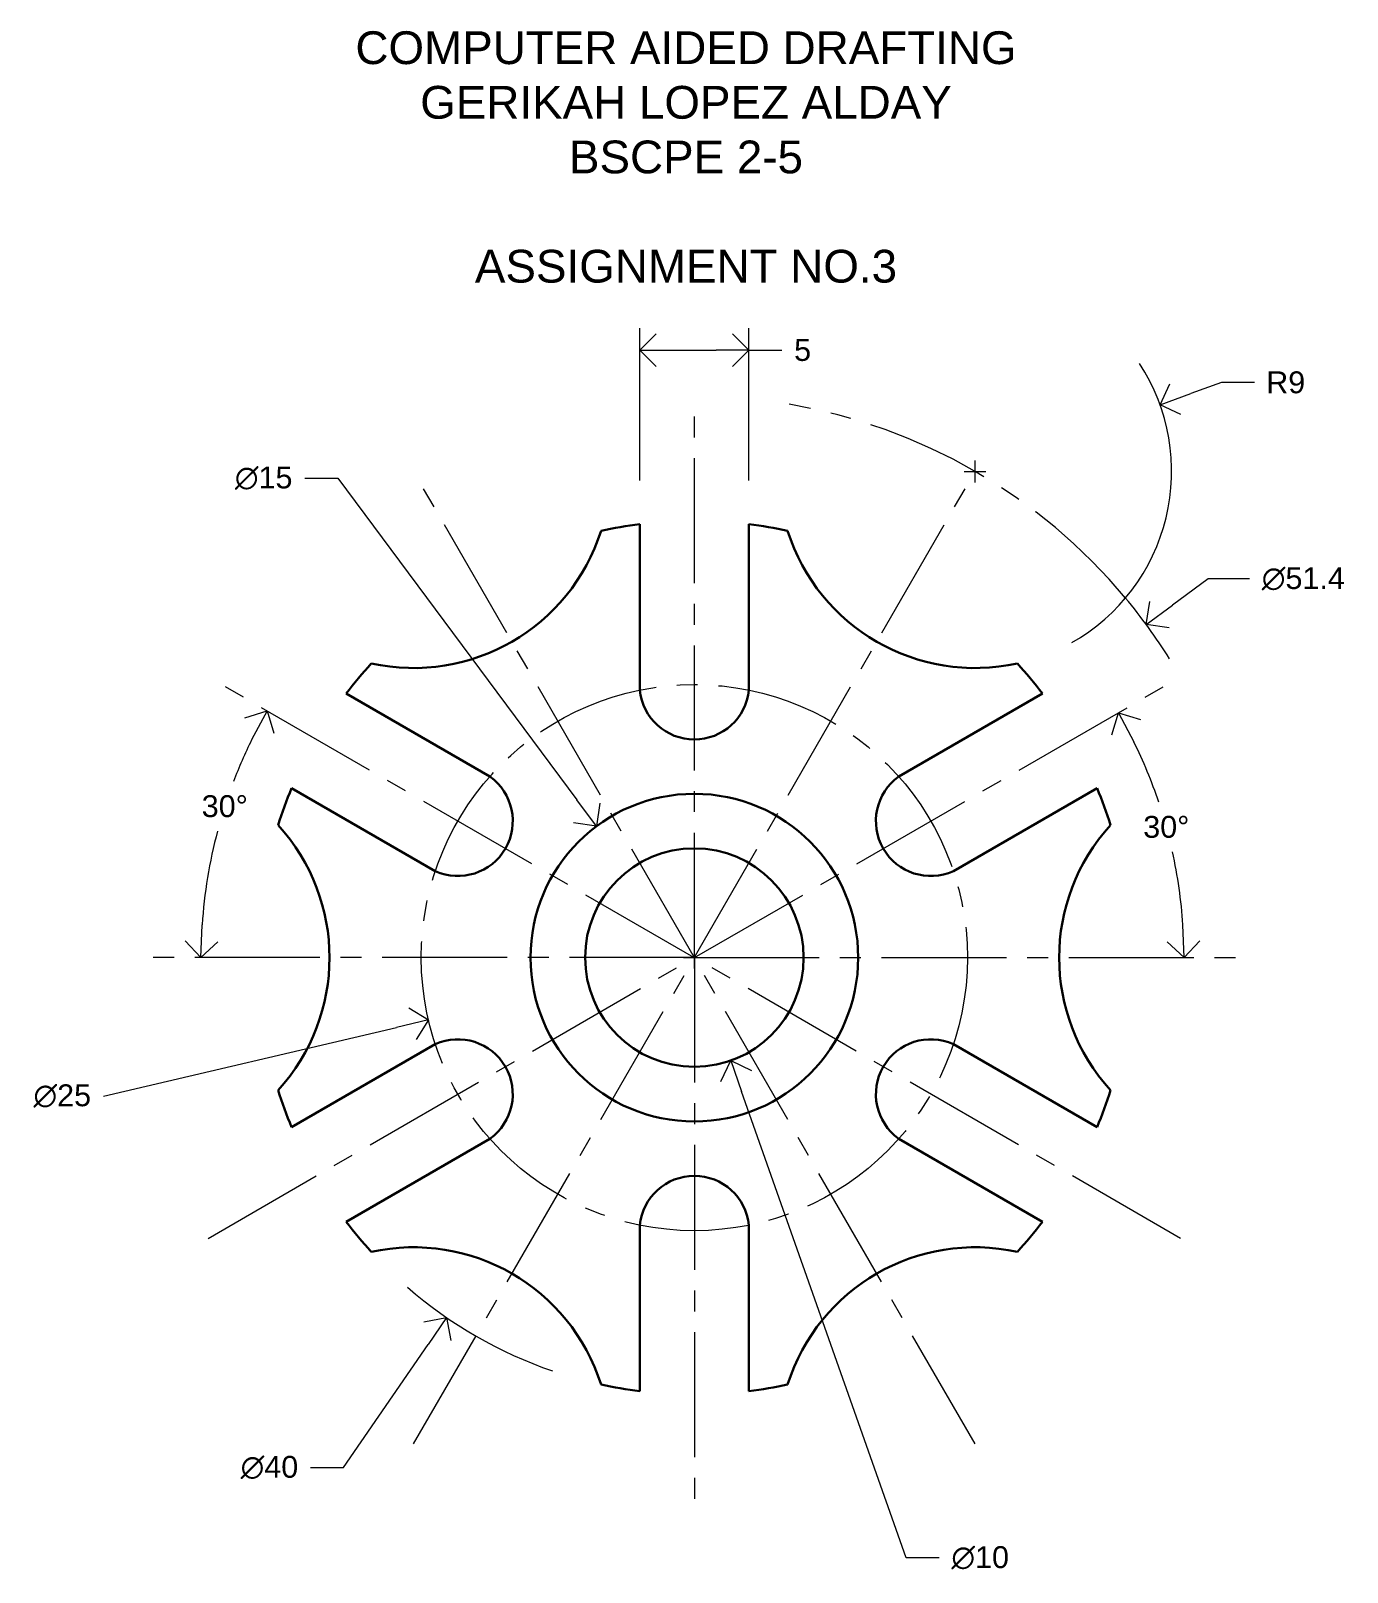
# Model space of a CAD drawing. Header units: millimetres. Extents: x 2850.6 to 2910.9, y 1607.4 to 1677.9.
import ezdxf

# ---------------------------------------------------------------- set-up
doc = ezdxf.new("R2010")
doc.units = ezdxf.units.MM
doc.linetypes.add('CENTER2', pattern=[28.575, 19.05, -3.175, 3.175, -3.175])
for name, color, linetype, lineweight in [('dimension', 70, 'Continuous', 13), ('guide lines', 160, 'CENTER2', 13), ('object line', 7, 'Continuous', 30), ('title block', 7, 'Continuous', 13)]:
    doc.layers.add(name, color=color, linetype=linetype, lineweight=lineweight)
doc.styles.get("Standard").update_dxf_attribs({"font": 'arial.ttf'})
doc.dimstyles.new('ISO-25', dxfattribs={"dimtxt": 1, "dimasz": 1.5, "dimexe": 1, "dimexo": 2, "dimtad": 0, "dimtih": 1, "dimtoh": 1, "dimdec": 1, "dimdsep": 46, "dimtxsty": 'Standard', "dimblk": 'OPEN90', "dimcen": 0.5, "dimadec": 0, "dimazin": 0, "dimtfac": 1, "dimtdec": 1, "dimtofl": 0, "dimtmove": 0, "dimatfit": 3, "dimldrblk": 'OPEN90', "dimfxl": 1, "dimlwd": 13, "dimlwe": 13, "dimarcsym": 0})

# ---------------------------------------------------------------- blocks, each defined once
blk = doc.blocks.new('*U23')
at = {"layer": 'object line', "ltscale": 0.5}
blk.add_arc((0, 1.383), 2.513, 185.76846, 354.23154, dxfattribs=at)
blk = doc.blocks.new('*U24')
at = {"layer": 'object line', "color": 0, "linetype": 'ByBlock', "lineweight": -2, "transparency": 16777216}
blk.add_blockref('*U23', (2880.993, 1646.623), dxfattribs=at)
for p, rotation in [((2871.365, 1641.064), 60.00000000000001), ((2890.62, 1641.064), 300.0000000000001), ((2871.365, 1629.947), 120), ((2890.62, 1629.947), 240), ((2880.993, 1624.388), 180)]:
    blk.add_blockref('*U23', p, dxfattribs=dict(at, rotation=rotation))
blk = doc.blocks.new('_Open90')
at = {"color": 0, "linetype": 'ByBlock', "lineweight": -2}
for p, q in [((-0.5, 0.5), (0, 0)), ((0, 0), (-1, 0)), ((0, 0), (-0.5, -0.5))]:
    blk.add_line(p, q, dxfattribs=at)
blk = doc.blocks.new('*D25')
at = {"layer": 'Defpoints', "color": 0, "ltscale": 0.5, "transparency": 16777216}
for p in [(2883.493, 1663.313), (2878.493, 1655.349), (2883.493, 1655.349)]:
    blk.add_point(p, dxfattribs=at)
at = {"layer": 'dimension', "color": 0, "linetype": 'Continuous', "lineweight": 13, "ltscale": 0.5, "transparency": 16777216}
for p, q in [((2878.493, 1657.349), (2878.493, 1664.313)), ((2883.493, 1657.349), (2883.493, 1664.313)), ((2879.993, 1663.313), (2881.993, 1663.313)), ((2883.493, 1663.313), (2884.993, 1663.313))]:
    blk.add_line(p, q, dxfattribs=at)
at = {"layer": 'dimension', "color": 0, "lineweight": 13, "ltscale": 0.5, "transparency": 16777216, "xscale": 1.5, "yscale": 1.5, "zscale": 1.5, "rotation": 180}
blk.add_blockref('_Open90', (2878.493, 1663.313), dxfattribs=at)
at = {"layer": 'dimension', "color": 0, "lineweight": 13, "ltscale": 0.5, "transparency": 16777216, "xscale": 1.5, "yscale": 1.5, "zscale": 1.5}
blk.add_blockref('_Open90', (2883.493, 1663.313), dxfattribs=at)
at = {"layer": 'dimension', "color": 0, "ltscale": 0.5, "transparency": 16777216, "insert": (2885.949, 1663.313), "char_height": 1, "attachment_point": 5}
blk.add_mtext('5', dxfattribs=at)
blk = doc.blocks.new('*D26')
at = {"layer": 'Defpoints', "color": 0, "ltscale": 0.5, "transparency": 16777216}
for p in [(2903.249, 1648.356), (2903.069, 1639.398), (2880.993, 1635.506), (2906.693, 1635.506), (2858.736, 1622.656)]:
    blk.add_point(p, dxfattribs=at)
at = {"layer": 'dimension', "color": 0, "linetype": 'Continuous', "lineweight": 13, "ltscale": 0.5, "transparency": 16777216}
for start, end in [(18.50811, 26.16541), (3.83459, 12.47975)]:
    blk.add_arc((2880.993, 1635.506), 22.417, start, end, dxfattribs=at)
at = {"layer": 'dimension', "color": 0, "lineweight": 13, "ltscale": 0.5, "transparency": 16777216, "xscale": 1.5, "yscale": 1.5, "zscale": 1.5}
for p, rotation in [((2900.406, 1646.714), 118.0827045150128), ((2903.409, 1635.506), 271.9172954849871)]:
    blk.add_blockref('_Open90', p, dxfattribs=dict(at, rotation=rotation))
at = {"layer": 'dimension', "color": 0, "ltscale": 0.5, "transparency": 16777216, "insert": (2902.597, 1641.486), "char_height": 1, "attachment_point": 5}
blk.add_mtext('30°', dxfattribs=at)
blk = doc.blocks.new('*D27')
at = {"layer": 'Defpoints', "color": 0, "ltscale": 0.5, "transparency": 16777216}
for p in [(2858.736, 1648.356), (2858.753, 1639.427), (2855.293, 1635.506), (2880.993, 1635.506), (2903.249, 1622.656)]:
    blk.add_point(p, dxfattribs=at)
at = {"layer": 'dimension', "color": 0, "linetype": 'Continuous', "lineweight": 13, "ltscale": 0.5, "transparency": 16777216}
for start, end in [(153.80637, 159.07743), (165.13709, 176.19363)]:
    blk.add_arc((2880.993, 1635.506), 22.583, start, end, dxfattribs=at)
at = {"layer": 'dimension', "color": 0, "lineweight": 13, "ltscale": 0.5, "transparency": 16777216, "xscale": 1.5, "yscale": 1.5, "zscale": 1.5}
for p, rotation in [((2861.435, 1646.797), 61.90318601166181), ((2858.409, 1635.506), 268.0968139883382)]:
    blk.add_blockref('_Open90', p, dxfattribs=dict(at, rotation=rotation))
at = {"layer": 'dimension', "color": 0, "ltscale": 0.5, "transparency": 16777216, "insert": (2859.499, 1642.434), "char_height": 1, "attachment_point": 5}
blk.add_mtext('30°', dxfattribs=at)
blk = doc.blocks.new('*D28')
at = {"layer": 'Defpoints', "color": 0, "ltscale": 0.5, "transparency": 16777216}
for p in [(2876.516, 1641.523), (2885.469, 1629.488)]:
    blk.add_point(p, dxfattribs=at)
at = {"layer": 'dimension', "color": 0, "linetype": 'Continuous', "lineweight": 13, "ltscale": 0.5, "transparency": 16777216}
for p, q in [((2863.168, 1657.453), (2864.668, 1657.453)), ((2864.668, 1657.453), (2875.621, 1642.727))]:
    blk.add_line(p, q, dxfattribs=at)
at = {"layer": 'dimension', "color": 0, "lineweight": 13, "ltscale": 0.5, "transparency": 16777216}
for p, q in [((2880.493, 1635.506), (2881.493, 1635.506)), ((2880.993, 1635.006), (2880.993, 1636.006))]:
    blk.add_line(p, q, dxfattribs=at)
at = {"layer": 'dimension', "color": 0, "lineweight": 13, "ltscale": 0.5, "transparency": 16777216, "xscale": 1.5, "yscale": 1.5, "zscale": 1.5, "rotation": 306.6416634813749}
blk.add_blockref('_Open90', (2876.516, 1641.523), dxfattribs=at)
at = {"layer": 'dimension', "color": 0, "ltscale": 0.5, "transparency": 16777216, "insert": (2861.279, 1657.453), "char_height": 1, "attachment_point": 5}
blk.add_mtext('∅15', dxfattribs=at)
blk = doc.blocks.new('*D29')
at = {"layer": 'Defpoints', "color": 0, "ltscale": 0.5, "transparency": 16777216}
for p in [(2879.327, 1640.22), (2882.658, 1630.791)]:
    blk.add_point(p, dxfattribs=at)
at = {"layer": 'dimension', "color": 0, "lineweight": 13, "ltscale": 0.5, "transparency": 16777216}
for p, q in [((2880.493, 1635.506), (2881.493, 1635.506)), ((2880.993, 1635.006), (2880.993, 1636.006))]:
    blk.add_line(p, q, dxfattribs=at)
at = {"layer": 'dimension', "color": 0, "linetype": 'Continuous', "lineweight": 13, "ltscale": 0.5, "transparency": 16777216}
for p, q in [((2890.695, 1608.033), (2883.157, 1629.377)), ((2892.195, 1608.033), (2890.695, 1608.033))]:
    blk.add_line(p, q, dxfattribs=at)
at = {"layer": 'dimension', "color": 0, "lineweight": 13, "ltscale": 0.5, "transparency": 16777216, "xscale": 1.5, "yscale": 1.5, "zscale": 1.5, "rotation": 109.4515729538291}
blk.add_blockref('_Open90', (2882.658, 1630.791), dxfattribs=at)
at = {"layer": 'dimension', "color": 0, "ltscale": 0.5, "transparency": 16777216, "insert": (2894.078, 1608.033), "char_height": 1, "attachment_point": 5}
blk.add_mtext('∅10', dxfattribs=at)
blk = doc.blocks.new('*D30')
at = {"layer": 'Defpoints', "color": 0, "ltscale": 0.5, "transparency": 16777216}
for p in [(2892.333, 1651.98), (2869.652, 1619.031)]:
    blk.add_point(p, dxfattribs=at)
at = {"layer": 'dimension', "color": 0, "lineweight": 13, "ltscale": 0.5, "transparency": 16777216}
for p, q in [((2880.493, 1635.506), (2881.493, 1635.506)), ((2880.993, 1635.006), (2880.993, 1636.006))]:
    blk.add_line(p, q, dxfattribs=at)
at = {"layer": 'dimension', "color": 0, "linetype": 'Continuous', "lineweight": 13, "ltscale": 0.5, "transparency": 16777216}
for p, q in [((2864.926, 1612.166), (2868.802, 1617.796)), ((2863.426, 1612.166), (2864.926, 1612.166))]:
    blk.add_line(p, q, dxfattribs=at)
at = {"layer": 'dimension', "color": 0, "lineweight": 13, "ltscale": 0.5, "transparency": 16777216, "xscale": 1.5, "yscale": 1.5, "zscale": 1.5, "rotation": 55.45808843049836}
blk.add_blockref('_Open90', (2869.652, 1619.031), dxfattribs=at)
at = {"layer": 'dimension', "color": 0, "ltscale": 0.5, "transparency": 16777216, "insert": (2861.543, 1612.166), "char_height": 1, "attachment_point": 5}
blk.add_mtext('∅40', dxfattribs=at)
blk = doc.blocks.new('*D31')
at = {"layer": 'Defpoints', "color": 0, "ltscale": 0.5, "transparency": 16777216}
for p in [(2893.163, 1638.356), (2868.822, 1632.655)]:
    blk.add_point(p, dxfattribs=at)
at = {"layer": 'dimension', "color": 0, "lineweight": 13, "ltscale": 0.5, "transparency": 16777216}
for p, q in [((2880.493, 1635.506), (2881.493, 1635.506)), ((2880.993, 1635.006), (2880.993, 1636.006))]:
    blk.add_line(p, q, dxfattribs=at)
at = {"layer": 'dimension', "color": 0, "linetype": 'Continuous', "lineweight": 13, "ltscale": 0.5, "transparency": 16777216}
blk.add_line((2853.949, 1629.172), (2867.361, 1632.313), dxfattribs=at)
at = {"layer": 'dimension', "color": 0, "lineweight": 13, "ltscale": 0.5, "transparency": 16777216, "xscale": 1.5, "yscale": 1.5, "zscale": 1.5, "rotation": 13.18127097008087}
blk.add_blockref('_Open90', (2868.822, 1632.655), dxfattribs=at)
at = {"layer": 'dimension', "color": 0, "ltscale": 0.5, "transparency": 16777216, "insert": (2852.06, 1629.172), "char_height": 1, "attachment_point": 5}
blk.add_mtext('∅25', dxfattribs=at)
blk = doc.blocks.new('*D32')
at = {"layer": 'Defpoints', "color": 0, "ltscale": 0.5, "transparency": 16777216}
for p in [(2902.309, 1660.816), (2893.843, 1657.762)]:
    blk.add_point(p, dxfattribs=at)
at = {"layer": 'dimension', "color": 0, "linetype": 'Continuous', "lineweight": 13, "ltscale": 0.5, "transparency": 16777216}
for p, q in [((2905.131, 1661.833), (2903.72, 1661.325)), ((2906.631, 1661.833), (2905.131, 1661.833))]:
    blk.add_line(p, q, dxfattribs=at)
at = {"layer": 'dimension', "color": 0, "lineweight": 13, "ltscale": 0.5, "transparency": 16777216}
for p, q in [((2893.843, 1657.262), (2893.843, 1658.262)), ((2893.343, 1657.762), (2894.343, 1657.762))]:
    blk.add_line(p, q, dxfattribs=at)
at = {"layer": 'dimension', "color": 0, "lineweight": 13, "ltscale": 0.5, "transparency": 16777216, "xscale": 1.5, "yscale": 1.5, "zscale": 1.5, "rotation": 199.8314417830296}
blk.add_blockref('_Open90', (2902.309, 1660.816), dxfattribs=at)
at = {"layer": 'dimension', "color": 0, "ltscale": 0.5, "transparency": 16777216, "insert": (2908.063, 1661.833), "char_height": 1, "attachment_point": 5}
blk.add_mtext('R9', dxfattribs=at)
blk = doc.blocks.new('*D33')
at = {"layer": 'Defpoints', "color": 0, "ltscale": 0.5, "transparency": 16777216}
for p in [(2901.678, 1650.757), (2860.313, 1620.259)]:
    blk.add_point(p, dxfattribs=at)
at = {"layer": 'dimension', "color": 0, "linetype": 'Continuous', "lineweight": 13, "ltscale": 0.5, "transparency": 16777216}
for p, q in [((2904.512, 1652.846), (2902.886, 1651.647)), ((2906.403, 1652.846), (2904.512, 1652.846))]:
    blk.add_line(p, q, dxfattribs=at)
at = {"layer": 'dimension', "color": 0, "lineweight": 13, "ltscale": 0.5, "transparency": 16777216}
for p, q in [((2880.496, 1635.508), (2881.496, 1635.508)), ((2880.996, 1635.008), (2880.996, 1636.008))]:
    blk.add_line(p, q, dxfattribs=at)
at = {"layer": 'dimension', "color": 0, "lineweight": 13, "ltscale": 0.5, "transparency": 16777216, "xscale": 1.5, "yscale": 1.5, "zscale": 1.5, "rotation": 216.400509086123}
blk.add_blockref('_Open90', (2901.678, 1650.757), dxfattribs=at)
at = {"layer": 'dimension', "color": 0, "ltscale": 0.5, "transparency": 16777216, "insert": (2908.869, 1652.846), "char_height": 1, "attachment_point": 5}
blk.add_mtext('∅51.4', dxfattribs=at)

msp = doc.modelspace()

# ---------------------------------------------------------------- linework, layer by layer
at = {"layer": 'dimension', "ltscale": 0.5}
for centre, radius, start, end in [((2893.843, 1657.762), 9, 299.46036, 33.24816), ((2880.996, 1635.508), 25.696, 32.17178, 39.83192), ((2880.993, 1635.506), 20, 228.98405, 251.06798)]:
    msp.add_arc(centre, radius, start, end, dxfattribs=at)
at = {"layer": 'guide lines', "ltscale": 0.3}
for p, q in [((2880.993, 1635.506), (2880.993, 1661.206)), ((2868.143, 1613.249), (2893.843, 1657.762)), ((2893.843, 1613.249), (2868.143, 1657.762)), ((2858.736, 1622.656), (2903.249, 1648.356)), ((2903.249, 1622.656), (2858.736, 1648.356)), ((2880.993, 1635.506), (2855.293, 1635.506)), ((2880.993, 1635.506), (2880.993, 1609.806)), ((2880.993, 1635.506), (2906.693, 1635.506))]:
    msp.add_line(p, q, dxfattribs=at)
msp.add_circle((2880.993, 1635.506), 12.5, dxfattribs=at)
msp.add_arc((2880.993, 1635.506), 25.7, 39.83136, 80.27114, dxfattribs=at)
at = {"layer": 'object line', "ltscale": 0.5}
for p, q in [((2878.493, 1655.349), (2878.493, 1647.753)), ((2883.493, 1655.349), (2883.493, 1647.753)), ((2865.058, 1647.592), (2871.636, 1643.794)), ((2896.927, 1647.592), (2890.349, 1643.794)), ((2862.558, 1643.262), (2869.136, 1639.464)), ((2899.427, 1643.262), (2892.849, 1639.464)), ((2862.558, 1627.749), (2869.136, 1631.547)), ((2899.427, 1627.749), (2892.849, 1631.547)), ((2865.058, 1623.419), (2871.636, 1627.217)), ((2896.927, 1623.419), (2890.349, 1627.217)), ((2878.493, 1615.662), (2878.493, 1623.258)), ((2883.493, 1615.662), (2883.493, 1623.258))]:
    msp.add_line(p, q, dxfattribs=at)
for radius in [7.5, 5]:
    msp.add_circle((2880.993, 1635.506), radius, dxfattribs=at)
for centre, radius, start, end in [((2880.993, 1635.506), 20, 97.18074, 102.32825), ((2880.993, 1635.506), 20, 77.67175, 82.81926), ((2868.143, 1657.762), 9, 257.57807, 342.42193), ((2893.843, 1657.762), 9, 197.57806, 282.42193), ((2880.993, 1635.506), 20, 137.67175, 142.81926), ((2880.993, 1635.506), 20, 37.18074, 42.32825), ((2880.993, 1635.506), 20, 157.18074, 162.32825), ((2880.993, 1635.506), 20, 17.67175, 22.81926), ((2855.293, 1635.506), 9, 317.57807, 42.42193), ((2906.693, 1635.506), 9, 137.57807, 222.42193), ((2880.993, 1635.506), 20, 197.67175, 202.81926), ((2880.993, 1635.506), 20, 337.18074, 342.32825), ((2880.993, 1635.506), 20, 217.18074, 222.32825), ((2880.993, 1635.506), 20, 317.67175, 322.81926), ((2868.143, 1613.249), 9, 17.57807, 102.42193), ((2893.843, 1613.249), 9, 77.57807, 162.42193), ((2880.993, 1635.506), 20, 257.67175, 262.81926), ((2880.993, 1635.506), 20, 277.18074, 282.32825)]:
    msp.add_arc(centre, radius, start, end, dxfattribs=at)

# ---------------------------------------------------------------- block references
at = {"layer": 'object line'}
msp.add_blockref('*U24', (0, 0), dxfattribs=at)

# ---------------------------------------------------------------- texts
at = {"layer": 'title block', "ltscale": 0.5, "insert": (2855.8, 1677.907), "char_height": 1.5, "attachment_point": 1}
msp.add_mtext_dynamic_manual_height_columns('\\pxqc;COMPUTER AIDED DRAFTING\\PGERIKAH LOPEZ ALDAY\\PBSCPE 2-5\\P\\PASSIGNMENT NO.3', width=49.62227, gutter_width=12.5, heights=[0], dxfattribs=at)

# ---------------------------------------------------------------- dimensions: what is measured, and where the dimension line sits
at = {"layer": 'dimension', "ltscale": 0.5}
dim = msp.add_linear_dim(base=(2883.493, 1663.313), p1=(2878.493, 1655.349), p2=(2883.493, 1655.349), angle=360, dimstyle='ISO-25', dxfattribs=at)
dim.commit()
dim.dimension.update_dxf_attribs({"geometry": '*D25', "text_midpoint": (2885.949, 1663.313), "dimtype": 161})
dim = msp.add_radius_dim(center=(2893.843, 1657.762), mpoint=(2902.309, 1660.816), dimstyle='ISO-25', dxfattribs=at)
dim.commit()
dim.dimension.update_dxf_attribs({"geometry": '*D32', "text_midpoint": (2908.063, 1661.833)})
for p1, p2, picture, middle in [((2885.469, 1629.488), (2876.516, 1641.523), '*D28', (2861.279, 1657.453)), ((2860.313, 1620.259), (2901.678, 1650.757), '*D33', (2908.869, 1652.846)), ((2892.333, 1651.98), (2869.652, 1619.031), '*D30', (2861.543, 1612.166)), ((2879.327, 1640.22), (2882.658, 1630.791), '*D29', (2894.078, 1608.033)), ((2893.163, 1638.356), (2868.822, 1632.655), '*D31', (2853.949, 1629.172))]:
    dim = msp.add_diameter_dim_2p(p1=p1, p2=p2, dimstyle='ISO-25', dxfattribs=at)
    dim.commit()
    dim.dimension.update_dxf_attribs({"geometry": picture, "text_midpoint": middle, "dimtype": 163})
for base, line1, line2, picture, middle in [((2858.753, 1639.427), ((2880.993, 1635.506), (2855.293, 1635.506)), ((2903.249, 1622.656), (2858.736, 1648.356)), '*D27', (2859.499, 1642.434)), ((2903.069, 1639.398), ((2880.993, 1635.506), (2906.693, 1635.506)), ((2858.736, 1622.656), (2903.249, 1648.356)), '*D26', (2902.597, 1641.486))]:
    dim = msp.add_angular_dim_2l(base=base, line1=line1, line2=line2, dimstyle='ISO-25', dxfattribs=at)
    dim.commit()
    dim.dimension.update_dxf_attribs({"geometry": picture, "text_midpoint": middle, "dimtype": 162})

doc.saveas('drawing.dxf')
